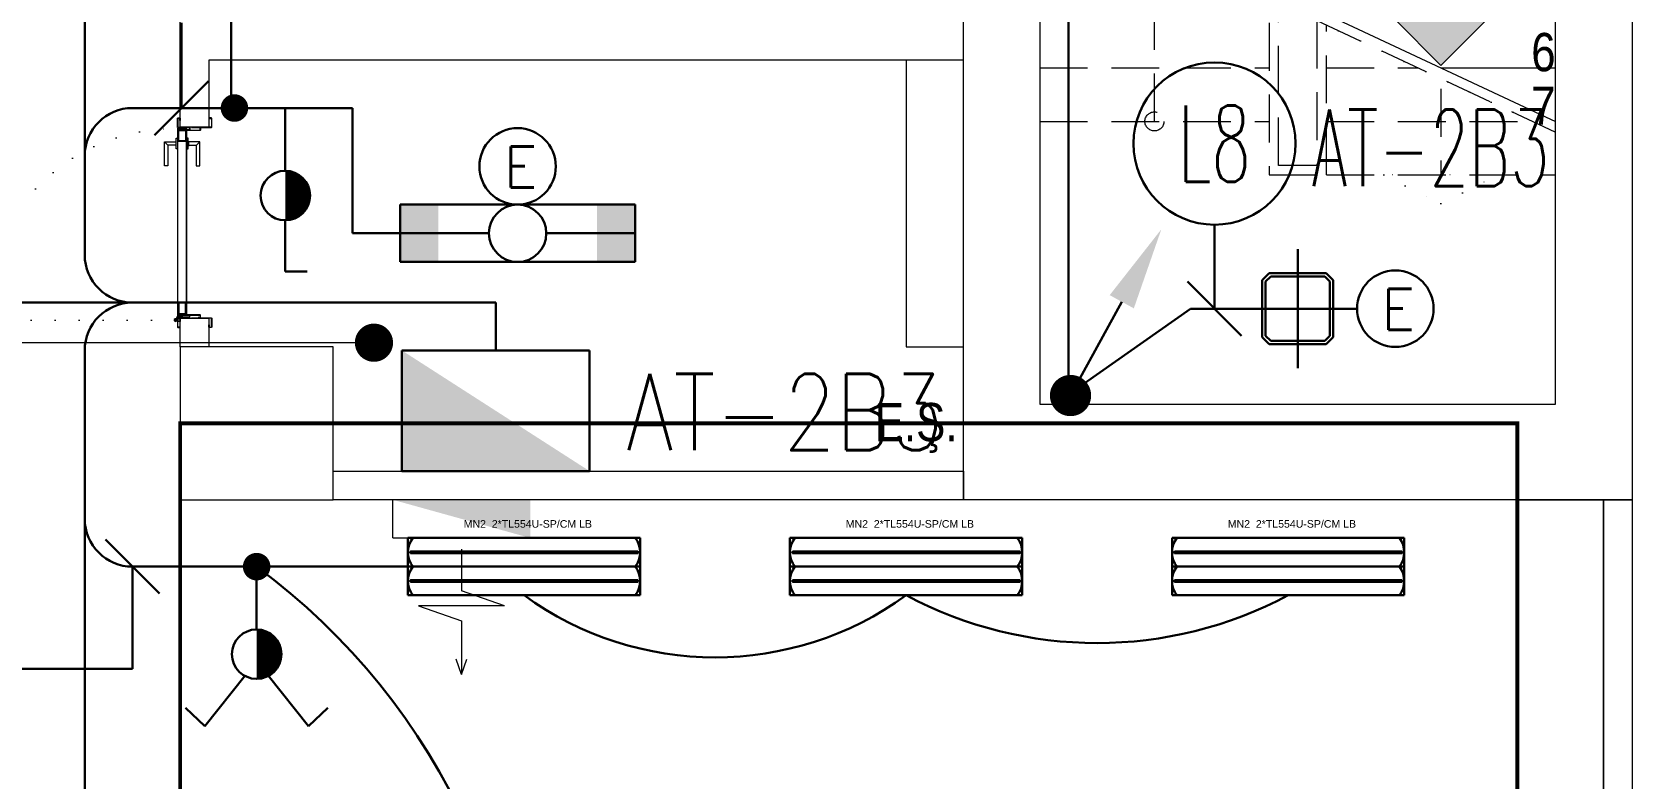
# Model space of a CAD drawing. Header units: metres. Extents: x -13316 to 152404, y -3899 to 30226.
# Drawn here: x 6302 to 7140, y 2574 to 2965 of the extents above; entities that cross this region are included whole.
import ezdxf
from ezdxf.enums import TextEntityAlignment as Align

# ---------------------------------------------------------------- set-up
doc = ezdxf.new("R2010")
doc.units = ezdxf.units.M
doc.header["$LTSCALE"] = 100
doc.header["$MEASUREMENT"] = 0
doc.linetypes.add('DOT2', pattern=[0.125, 0, -0.125])
doc.linetypes.add('HIDDEN', pattern=[0.375, 0.25, -0.125])
doc.layers.get('0').update_dxf_attribs({"color": 9, "lineweight": 9})
for name, color, linetype, lineweight in [('00', 9, 'Continuous', 9), ('01', 9, 'Continuous', 9), ('05', 9, 'Continuous', 9), ('06B', 9, 'Continuous', 9), ('06D', 9, 'Continuous', 9), ('10', 9, 'Continuous', 9), ('19', 9, 'Continuous', 9), ('19D', 9, 'DOT2', 9), ('20', 9, 'DOT2', 9), ('21', 9, 'Continuous', 9), ('21_mahal200', 9, 'Continuous', 9), ('32-ekipman', 9, 'Continuous', 9), ('E-2x18(W) PL DOWNLIGHT ARMATÜR (SIVAÜSTÜ)', 7, 'Continuous', 30), ('E-2x36 W SIVAÜSTÜ FLUORESAN ARMATÜR (ETANŞ)', 7, 'Continuous', 30), ('E-2x54 W SIVAÜSTÜ FLUORESAN YÜKSEK TAVAN ARMATÜRÜ', 7, 'Continuous', 30), ('E-ACİL AYDINLATMA KİTİ', 7, 'Continuous', 30), ('E-ANAHTAR (ETANŞ)', 7, 'Continuous', 30), ('E-AYDINLATMA VE PRİZ PANOSU', 7, 'Continuous', 30), ('E-KABLO', 7, 'Continuous', 30), ('E-KOMÜTATÖR ANAHTAR (ETANŞ)', 7, 'Continuous', 30), ('E-LINYE', 7, 'Continuous', 30), ('E-YUKARI ÇIKAN HAT', 7, 'Continuous', 30)]:
    doc.layers.add(name, color=color, linetype=linetype, lineweight=lineweight)
doc.styles.add('Arial', font='arial.ttf', dxfattribs={"height": 2.5})
doc.styles.add('E-YAZI', font='txttw.shx')
doc.styles.add('MuuM_TEXT-STANDART', font='ARIALN.TTF')
doc.dimstyles.new('MuuM_DIM200', dxfattribs={"dimscale": 20, "dimtxt": 2, "dimasz": 1, "dimexe": 1, "dimexo": 1, "dimgap": 1, "dimtad": 1, "dimdec": 1, "dimrnd": 0.5, "dimdsep": 46, "dimtxsty": 'MuuM_TEXT-STANDART', "dimblk": 'ARCHTICK', "dimcen": 0, "dimdle": 0.15, "dimclrd": 256, "dimclre": 256, "dimclrt": 256, "dimadec": 0, "dimazin": 0, "dimtfac": 5, "dimtdec": 1, "dimtix": 1, "dimtmove": 2, "dimatfit": 3, "dimldrblk": 'DOT', "dimfxl": 3, "dimfxlon": 1, "dimtolj": 1, "dimlwd": -1, "dimlwe": -1, "dimarcsym": 0})

# ---------------------------------------------------------------- blocks, each defined once
blk = doc.blocks.new('2x54 W SIVAÜSTÜ FLUORESAN YÜKSEK TAVAN ARMATÜRÜ')
at = {"layer": 'E-2x54 W SIVAÜSTÜ FLUORESAN YÜKSEK TAVAN ARMATÜRÜ', "color": 4}
for p, q in [((-60.8, 15), (-60.8, -15)), ((-60.8, 15), (60.8, 15)), ((60.8, 15), (60.8, 0)), ((-60, 0), (-15, 0)), ((15, 0), (60, 0)), ((60.8, 0), (60.8, -15)), ((-60.8, -15), (60.8, -15))]:
    blk.add_line(p, q, dxfattribs=at)
at = {"layer": 'E-2x54 W SIVAÜSTÜ FLUORESAN YÜKSEK TAVAN ARMATÜRÜ', "color": 7}
for p, q in [((-60.8, 0), (60.8, 0)), ((-59.27, 8.01), (59.32, 8.01)), ((-59.16, 7.01), (59.44, 7)), ((-59.27, -6.99), (59.32, -6.99)), ((-59.16, -7.99), (59.44, -8))]:
    blk.add_line(p, q, dxfattribs=at)
for centre in [(-59.23, 7.63), (-59.23, 7.33), (59.36, 7.63), (59.36, 7.33), (-59.23, -7.37), (-59.23, -7.67), (59.36, -7.37), (59.36, -7.67)]:
    blk.add_circle(centre, 0.11, dxfattribs=at)
for centre, radius, start, end in [((-48.66, 7.5), 12.14, 141.85995, 218.14005), ((48.66, 7.5), 12.14, 321.85995, 38.14005), ((-59.12, 7.51), 0.515, 106.86737, 266.76121), ((-59.32, 7.49), 0.519, 289.2244, 84.40418), ((59.47, 7.51), 0.515, 106.86737, 266.76121), ((59.27, 7.49), 0.519, 289.2244, 84.40418), ((-48.66, -7.5), 12.14, 141.85995, 218.14005), ((-59.12, -7.49), 0.515, 106.86737, 266.76121), ((-59.32, -7.51), 0.519, 289.2244, 84.40418), ((48.66, -7.5), 12.14, 321.85995, 38.14005), ((59.47, -7.49), 0.515, 106.86737, 266.76121), ((59.27, -7.51), 0.519, 289.2244, 84.40418)]:
    blk.add_arc(centre, radius, start, end, dxfattribs=at)
at = {"layer": 'E-2x54 W SIVAÜSTÜ FLUORESAN YÜKSEK TAVAN ARMATÜRÜ', "color": 7, "style": 'Arial'}
blk.add_text('MN2  2*TL554U-SP/CM LB', height=3.9508, dxfattribs=at).set_placement((-31.61, 20.4))
blk = doc.blocks.new('100_2x36 W SIVAÜSTÜ FLUORESAN ARMATÜR (ETANŞ)')
at = {"layer": 'E-2x36 W SIVAÜSTÜ FLUORESAN ARMATÜR (ETANŞ)', "color": 4}
for p, q in [((-6.15, 1.5), (6.15, 1.5)), ((-6.15, 1.5), (-6.15, -1.5)), ((6.15, 1.5), (6.15, -1.5)), ((-1.5, 0), (-6.15, 0)), ((1.5, 0), (6.15, 0)), ((-6.15, -1.5), (6.15, -1.5))]:
    blk.add_line(p, q, dxfattribs=at)
blk.add_circle((0, 0), 1.5, dxfattribs=at)
for points in [[(-4.15, 1.5), (-4.15, -1.5), (-6.15, 1.5), (-6.15, -1.5)], [(4.15, 1.5), (4.15, -1.5), (6.15, 1.5), (6.15, -1.5)]]:
    blk.add_solid(points, dxfattribs=at)
blk = doc.blocks.new('100_KOMÜTATÖR ANAHTAR (ETANŞ)')
at = {"layer": 'E-KOMÜTATÖR ANAHTAR (ETANŞ)', "color": 4}
for p, q in [((-1.695, 5.222), (-2.326, 4.622)), ((-0.372, 3.563), (-1.695, 5.222)), ((0.372, 3.563), (1.695, 5.222)), ((1.695, 5.222), (2.326, 4.622)), ((0, 2.053), (0, 0))]:
    blk.add_line(p, q, dxfattribs=at)
at = {"layer": 'E-KOMÜTATÖR ANAHTAR (ETANŞ)', "color": 4, "const_width": 0.81}
blk.add_lwpolyline([(0, 3.268, 0.414214), (-0.405, 2.863, 0.414214), (0, 2.458, 0.414214)], format="xyb", dxfattribs=at)
at = {"layer": 'E-KOMÜTATÖR ANAHTAR (ETANŞ)', "color": 4}
blk.add_circle((0, 2.863), 0.81, dxfattribs=at)
blk = doc.blocks.new('100_AYDINLATMA VE PRİZ PANOSU')
at = {"layer": 'E-AYDINLATMA VE PRİZ PANOSU', "color": 4}
for p, q in [((-3.072, 3.948), (3.072, 3.948)), ((-3.072, 0), (-3.072, 3.948)), ((3.072, 3.948), (3.072, 0)), ((3.072, 0), (-3.072, 0))]:
    blk.add_line(p, q, dxfattribs=at)
blk.add_solid([(3.072, 0), (-3.072, 0), (-3.072, 3.948)], dxfattribs=at)
blk = doc.blocks.new('100_ANAHTAR (ETANŞ)')
at = {"layer": 'E-ANAHTAR (ETANŞ)', "color": 4}
for p, q in [((0, 5.345), (-0.714, 5.345)), ((0, 3.673), (0, 5.345)), ((0, 2.053), (0, 0))]:
    blk.add_line(p, q, dxfattribs=at)
at = {"layer": 'E-ANAHTAR (ETANŞ)', "color": 4, "const_width": 0.81}
blk.add_lwpolyline([(0, 3.268, 0.414214), (-0.405, 2.863, 0.414214), (0, 2.458, 0.414214)], format="xyb", dxfattribs=at)
at = {"layer": 'E-ANAHTAR (ETANŞ)', "color": 4}
blk.add_circle((0, 2.863), 0.81, dxfattribs=at)
blk = doc.blocks.new('100_YUKARI ÇIKAN HAT')
at = {"layer": 'E-YUKARI ÇIKAN HAT', "color": 3, "linetype": 'Continuous'}
blk.add_line((2.472, 2.471), (0, 0), dxfattribs=at)
at = {"layer": 'E-YUKARI ÇIKAN HAT', "color": 4, "linetype": 'Continuous', "const_width": 0.675}
blk.add_lwpolyline([(-0.338, 0, 1), (0.337, 0, 1)], format="xyb", close=True, dxfattribs=at)
at = {"layer": 'E-YUKARI ÇIKAN HAT', "color": 3, "linetype": 'Continuous'}
blk.add_solid([(2.154, 2.789), (2.79, 2.152), (4.382, 4.379)], dxfattribs=at)
blk = doc.blocks.new('100_ACİL AYDINLATMA KİTİ')
at = {"layer": 'E-ACİL AYDINLATMA KİTİ', "color": 3}
blk.add_circle((0, 0), 1.251, dxfattribs=at)
at = {"layer": 'E-ACİL AYDINLATMA KİTİ', "color": 3, "style": 'E-YAZI'}
blk.add_text('E', height=1.34, dxfattribs=at).set_placement((-0.448, -0.694))
blk = doc.blocks.new('100_2x18(W) PL DOWNLIGHT ARMATÜR (SIVAÜSTÜ)')
at = {"layer": 'E-2x18(W) PL DOWNLIGHT ARMATÜR (SIVAÜSTÜ)', "color": 4, "ltscale": 0.4}
for q in [(0, 25), (0, 25), (-25, 0), (-25, 0), (0, -25), (25, 0), (0, -25), (25, 0)]:
    blk.add_line((0, 0), q, dxfattribs=at)
at = {"layer": 'E-2x18(W) PL DOWNLIGHT ARMATÜR (SIVAÜSTÜ)', "color": 4}
for p, q in [((-12, 15), (-15, 12)), ((-11.38, 13.5), (-13.5, 11.38)), ((12, 15), (-12, 15)), ((11.38, 13.5), (-11.38, 13.5)), ((13.5, 11.38), (11.38, 13.5)), ((15, 12), (12, 15)), ((-15, 12), (-15, -12)), ((-13.5, 11.38), (-13.5, -11.38)), ((13.5, -11.38), (13.5, 11.38)), ((15, -12), (15, 12)), ((-15, -12), (-12, -15)), ((-13.5, -11.38), (-11.38, -13.5)), ((11.38, -13.5), (13.5, -11.38)), ((12, -15), (15, -12)), ((-12, -15), (12, -15)), ((-11.38, -13.5), (11.38, -13.5))]:
    blk.add_line(p, q, dxfattribs=at)
blk = doc.blocks.new('p-kolon_80x80')
blk.add_lwpolyline([(-40, -40), (40, -40), (40, 40), (-40, 40)], close=True)
blk = doc.blocks.new('2.bod.sitatik')
at = {"layer": '01'}
blk.add_lwpolyline([(6510, -5630), (6510, -5630), (6510, -5630), (6510, -6180), (6780, -6180), (6780, -5765), (6780, -5765), (6780, -5630), (6820, -5630), (6820, -6230), (6470, -6230), (6470, -5630), (6510, -5630)], dxfattribs=at)
blk.add_blockref('p-kolon_80x80', (6100, -6190), dxfattribs=at)
blk = doc.blocks.new('p-işyeri')
at = {"color": 0, "const_width": 2}
blk.add_lwpolyline([(200, 0), (200, 700), (-200, 700), (-200, 0)], close=True, dxfattribs=at)
blk = doc.blocks.new('p-birim')
blk.add_lwpolyline([(0, 0), (1, 0), (1, 1), (0, 1)], close=True)
blk = doc.blocks.new('0_arrowstairs')
blk.add_lwpolyline([(0, 0), (0, -30), (15, 0), (0, 30)], close=True)
blk = doc.blocks.new('p-M01-M02_M03')
at = {"layer": '19'}
h = blk.add_hatch(color=256, dxfattribs=at)
h.dxf.hatch_style = 1
h.paths.add_polyline_path([(186, -201.29), (234, -201.29), (210, -177.25)])
h = blk.add_hatch(color=256, dxfattribs=at)
h.dxf.hatch_style = 1
edge = h.paths.add_edge_path()
edge.add_arc((210, -344), 10, 0, 360)
for points in [[(145, -206.33), (270, -148)], [(145, -206.33), (270, -148)], [(150, -204), (150, -360), (150, -360), (145, -360), (145, -360), (145, -206.33)], [(210, -344), (210, -201.29), (210, -201.29)]]:
    blk.add_lwpolyline(points, dxfattribs=at)
blk.add_lwpolyline([(186, -201.29), (234, -201.29), (210, -177.25)], close=True, dxfattribs=at)
at = {"layer": '19', "linetype": 'Continuous'}
for points in [[(210, -176), (270, -176)], [(150, -204), (270, -204)], [(150, -232), (270, -232)], [(150, -260), (270, -260)], [(150, -288), (270, -288)], [(150, -316), (270, -316)], [(150, -344), (270, -344)]]:
    blk.add_lwpolyline(points, dxfattribs=at)
at = {"layer": '19'}
blk.add_circle((210, -344), 10, dxfattribs=at)
at = {"layer": '19D', "linetype": 'HIDDEN'}
for points in [[(145, -200.74), (145, -125), (125, -125), (125, -125), (125, -387), (120, -387), (120, -120), (120, -120), (150, -120), (150, -198.41)], [(150, -120), (270, -120)], [(210, -165), (210, -120)], [(0, -148), (120, -148)], [(145, -200.74), (270, -142.41)], [(150, -148), (258.02, -148)], [(0, -176), (120, -176)], [(150, -176), (198.02, -176)], [(0, -204), (120, -204)], [(0, -232), (120, -232)], [(0, -260), (120, -260)], [(0, -288), (120, -288)], [(0, -316), (120, -316)], [(0, -344), (120, -344)], [(0, -372), (120, -372)]]:
    blk.add_lwpolyline(points, dxfattribs=at)
at = {"layer": '19D', "linetype": 'HIDDEN', "extrusion": (0, 0, -1)}
blk.add_lwpolyline([(-60, -148), (-60, -372)], dxfattribs=at)
at = {"layer": '19D'}
blk.add_lwpolyline([(145, -200.74), (270, -142.41)], dxfattribs=at)
at = {"layer": '19D', "linetype": 'HIDDEN', "extrusion": (0, 0, -1)}
blk.add_circle((-60, -148), 5, dxfattribs=at)
at = {"layer": '19D', "linetype": 'HIDDEN', "extrusion": (0, 0, -1), "zscale": -1, "rotation": 90}
blk.add_blockref('0_arrowstairs', (-210, -120), dxfattribs=at)
at = {"layer": '19D', "linetype": 'HIDDEN', "extrusion": (0, 0, -1), "rotation": 270}
blk.add_blockref('0_arrowstairs', (-60, -372), dxfattribs=at)
blk = doc.blocks.new('YD-72-20')
at = {"linetype": 'Continuous'}
for p, q in [((0, 0.7139), (-0.0282, 0.6343)), ((0, 0.7139), (0.0282, 0.6343)), ((0, 0.4335), (0, 0.7139)), ((0.225, 0.3547), (0, 0.4335)), ((-0.225, 0.3547), (0.225, 0.3547)), ((-0.225, 0.3547), (0, 0.276)), ((0, 0.058), (0, 0.276)), ((0.36, 0), (-0.36, 0)), ((0.36, 0), (0.36, -0.2))]:
    blk.add_line(p, q, dxfattribs=at)
blk.add_solid([(0.36, -0.2), (-0.36, 0), (-0.36, -0.2)])
blk = doc.blocks.new('A$C29B32992')
at = {"xscale": 100, "yscale": 100, "zscale": 100, "rotation": 180}
blk.add_blockref('YD-72-20', (6207.23, -8510.12), dxfattribs=at)
blk = doc.blocks.new('gr-p-barel kilitli kapı kolu')
at = {"flags": 128}
for points in [[(-0.9, 0.8), (-0.9, 4.9), (-11.7, 4.9), (-11.7, 6.7), (0.9, 6.7), (0.9, 0.8)], [(-0.8, 5), (0.8, 6.6)]]:
    blk.add_lwpolyline(points, dxfattribs=at)
blk.add_lwpolyline([(-2.75, 0), (-2.75, 0.7), (2.75, 0.7), (2.75, 0)])
blk.add_lwpolyline([(-1.3, 0.7), (1.3, 0.7), (1.3, 0.8), (-1.3, 0.8)], close=True)
blk = doc.blocks.new('prf-scr2')
at = {"linetype": 'DOT2', "ltscale": 10}
blk.add_line((0, 0.19), (0, -1.06), dxfattribs=at)
for p, q in [((0.09, -0.24), (-0.09, -0.2)), ((-0.09, -0.24), (0.09, -0.28)), ((0.09, -0.32), (-0.09, -0.28)), ((-0.09, -0.32), (0.09, -0.36)), ((0.09, -0.4), (-0.09, -0.36)), ((-0.09, -0.4), (0.09, -0.44)), ((0.09, -0.48), (-0.09, -0.44)), ((-0.09, -0.48), (0.09, -0.52)), ((0.09, -0.56), (-0.09, -0.52)), ((-0.09, -0.56), (0.09, -0.6)), ((0.09, -0.64), (-0.09, -0.6)), ((-0.09, -0.64), (0.09, -0.68)), ((0.09, -0.72), (-0.09, -0.68)), ((-0.09, -0.72), (0.09, -0.76)), ((0.06, -0.84), (-0.08, -0.76)), ((-0.07, -0.8), (0.06, -0.84)), ((0.09, -0.17), (0, -0.15)), ((0, -0.18), (0.09, -0.2))]:
    blk.add_line(p, q)
blk.add_lwpolyline([(0.23, 0), (-0.23, 0), (-0.23, -0.01), (-0.12, -0.14), (0.12, -0.14), (0.23, -0.01), (0.23, 0)], close=True)
for points in [[(0.23, -0.01), (-0.23, -0.01)], [(-0.09, -0.14), (-0.09, -0.2), (-0.12, -0.22), (-0.12, -0.23), (-0.09, -0.24), (-0.09, -0.28), (-0.12, -0.3), (-0.12, -0.31), (-0.09, -0.32), (-0.09, -0.36), (-0.12, -0.38), (-0.12, -0.39), (-0.09, -0.4), (-0.09, -0.44), (-0.12, -0.46), (-0.12, -0.46), (-0.09, -0.48), (-0.09, -0.52), (-0.12, -0.54), (-0.12, -0.54), (-0.09, -0.56), (-0.09, -0.6), (-0.12, -0.62), (-0.12, -0.62), (-0.09, -0.64), (-0.09, -0.68), (-0.12, -0.69), (-0.12, -0.7), (-0.09, -0.72), (-0.09, -0.73), (-0.08, -0.76), (-0.1, -0.77), (-0.1, -0.78), (-0.07, -0.8), (-0.01, -0.94), (0, -0.95), (0.01, -0.94), (0.08, -0.76), (0.09, -0.76), (0.12, -0.74), (0.12, -0.73), (0.09, -0.72), (0.09, -0.68), (0.12, -0.66), (0.12, -0.66), (0.09, -0.64), (0.09, -0.6), (0.12, -0.58), (0.12, -0.58), (0.09, -0.56), (0.09, -0.52), (0.12, -0.5), (0.12, -0.5), (0.09, -0.48), (0.09, -0.44), (0.12, -0.43), (0.12, -0.42), (0.09, -0.4), (0.09, -0.36), (0.12, -0.35), (0.12, -0.34), (0.09, -0.32), (0.09, -0.28), (0.12, -0.27), (0.12, -0.26), (0.09, -0.24), (0.09, -0.2), (0.12, -0.19), (0.12, -0.18), (0.09, -0.17), (0.09, -0.14)]]:
    blk.add_lwpolyline(points)
blk = doc.blocks.new('K-SAC-01')
at = {"layer": '10'}
for points in [[(-4.6, 16.2, -0.414214), (-4.5, 16.3), (-0.1, 16.3, -0.414214), (0, 16.2), (0, 5.9), (0.2, 5.9), (0.2, 16.2, 0.414214), (-0.1, 16.5), (-4.5, 16.5, 0.414214), (-4.8, 16.2), (-4.8, 15.3, 0.414214), (-4.5, 15), (-3.4, 15), (-3.4, 15.2), (-4.5, 15.2, -0.414214), (-4.6, 15.3)], [(0.2, 10.3, -0.414214), (0.5, 10.6), (1.5, 10.6, -0.414214), (1.8, 10.3), (1.8, 3.9, -0.414214), (1.5, 3.6, -0.414214), (1.2, 3.9), (1.2, 4.8), (0.2, 4.8), (0.2, -1.2, -0.414214), (-0.1, -1.5), (-4.5, -1.5, -0.414214), (-4.8, -1.2), (-4.8, -0.3, -0.414214), (-4.5, 0), (-3.4, 0), (-3.4, -0.2), (-4.5, -0.2, 0.414214), (-4.6, -0.3), (-4.6, -1.2, 0.414214), (-4.5, -1.3), (-0.1, -1.3, 0.414214), (0, -1.2), (0, 5), (1.4, 5), (1.4, 3.9, 0.414214), (1.5, 3.8, 0.414214), (1.6, 3.9), (1.6, 10.3, 0.414214), (1.5, 10.4), (0.5, 10.4, 0.414214), (0.4, 10.3), (0.4, 9.4), (0.2, 9.4)], [(99.8, 10.3, 0.414214), (99.5, 10.6), (98.5, 10.6, 0.414214), (98.2, 10.3), (98.2, 3.9, 0.414214), (98.5, 3.6, 0.414214), (98.8, 3.9), (98.8, 4.8), (99.8, 4.8), (99.8, -1.2, 0.414214), (100.1, -1.5), (104.5, -1.5, 0.414214), (104.8, -1.2), (104.8, -0.3, 0.414214), (104.5, 0), (103.4, 0), (103.4, -0.2), (104.5, -0.2, -0.414214), (104.6, -0.3), (104.6, -1.2, -0.414214), (104.5, -1.3), (100.1, -1.3, -0.414214), (100, -1.2), (100, 5), (98.6, 5), (98.6, 3.9, -0.414214), (98.5, 3.8, -0.414214), (98.4, 3.9), (98.4, 10.3, -0.414214), (98.5, 10.4), (99.5, 10.4, -0.414214), (99.6, 10.3), (99.6, 9.4), (99.8, 9.4)], [(104.6, 16.2, 0.414214), (104.5, 16.3), (100.1, 16.3, 0.414214), (100, 16.2), (100, 5.9), (99.8, 5.9), (99.8, 16.2, -0.414214), (100.1, 16.5), (104.5, 16.5, -0.414214), (104.8, 16.2), (104.8, 15.3, -0.414214), (104.5, 15), (103.4, 15), (103.4, 15.2), (104.5, 15.2, 0.414214), (104.6, 15.3)], [(-0.38, -2.01), (1, -1.37), (1, 1.5), (1.2, 1.5), (1.2, -1.5), (-0.27, -2.18, -14.796002)]]:
    blk.add_lwpolyline(points, format="xyb", close=True, dxfattribs=at)
for points in [[(98.8, 0.15), (98.8, 2.15), (99.1, 2.15), (99.1, 3.19), (1.5, 3.19), (1.5, 2.15), (1.8, 2.15), (1.8, 0.15), (1.5, 0.15), (1.5, 1.85), (1.2, 1.85), (1.2, 3.49), (99.4, 3.49), (99.4, 1.85), (99.1, 1.85), (99.1, 0.15)], [(98.8, 2.15), (98.8, 0.15), (99.4, 0.15), (99.4, -1.5), (1.2, -1.5), (1.2, 0.15), (1.8, 0.15), (1.8, 2.15), (2.1, 2.15), (2.1, -0.15), (1.5, -0.15), (1.5, -1.2), (99.1, -1.2), (99.1, -0.15), (98.5, -0.15), (98.5, 2.15), (98.8, 2.15)]]:
    blk.add_lwpolyline(points, dxfattribs=at)
for points in [[(2.1, 3), (8.1, 3), (8.1, -1), (2.1, -1)], [(2.4, 2.7), (7.8, 2.7), (7.8, -0.7), (2.4, -0.7)], [(98.5, 3), (92.5, 3), (92.5, -1), (98.5, -1)], [(98.2, 2.7), (92.8, 2.7), (92.8, -0.7), (98.2, -0.7)]]:
    blk.add_lwpolyline(points, close=True, dxfattribs=at)
blk.add_circle((-0.95, -2.5), 0.55, dxfattribs=at)
at = {"layer": '20', "linetype": 'HIDDEN'}
for points in [[(-0.2, -1.3), (-0.2, 0), (-1.7, 0), (-1.7, -1.3)], [(-0.4, -1.99), (-0.4, -0.2), (-1.5, -0.2), (-1.5, -1.99)]]:
    blk.add_lwpolyline(points, dxfattribs=at)
at = {"layer": '20'}
blk.add_lwpolyline([(-0.95, -2.5), (-0.95, -102.85)], dxfattribs=at)
blk.add_arc((-0.95, -2.5), 100.35, 270, 1.51314, dxfattribs=at)
at = {"layer": '06B'}
blk.add_blockref('gr-p-barel kilitli kapı kolu', (91.4, 3.51), dxfattribs=at)
at = {"layer": '06B', "xscale": -1, "rotation": 180}
blk.add_blockref('gr-p-barel kilitli kapı kolu', (91.4, -1.51), dxfattribs=at)
at = {"layer": '10', "xscale": -1, "rotation": 90}
blk.add_blockref('prf-scr2', (1.5, 1), dxfattribs=at)
at = {"layer": '10', "rotation": 270}
blk.add_blockref('prf-scr2', (99.1, 1.22), dxfattribs=at)
blk = doc.blocks.new('_ArchTick')
at = {"color": 0, "linetype": 'ByBlock', "const_width": 0.15}
blk.add_lwpolyline([(-0.5, -0.5), (0.5, 0.5)], dxfattribs=at)
blk = doc.blocks.new('_Dot')
at = {"color": 0, "linetype": 'ByBlock', "lineweight": -2}
blk.add_line((-0.5, 0), (-1, 0), dxfattribs=at)
at = {"color": 0, "linetype": 'ByBlock', "const_width": 0.5}
blk.add_lwpolyline([(-0.25, 0, 1), (0.25, 0, 1)], format="xyb", close=True, dxfattribs=at)
blk = doc.blocks.new('2.bod.Mimari')
at = {"layer": '00'}
for points in [[(6400, -6000), (6075, -6000), (6075, -6035), (6060, -6035), (6060, -5705)], [(6470, -6000), (6400, -6000)], [(6060, -6135), (6075, -6135), (6075, -6150)], [(6075, -6150), (6060, -6150), (6060, -6135)], [(6400, -6215), (6470, -6215), (6470, -6230), (6140, -6230), (6140, -6215), (6400, -6215)]]:
    blk.add_lwpolyline(points, dxfattribs=at)
blk.add_lwpolyline([(6820, -6230), (6820, -6950), (6805, -6950), (6805, -6230)], close=True, dxfattribs=at)
at = {"layer": '06D'}
blk.add_lwpolyline([(6470, -6150), (6470, -6000), (6440, -6000), (6440, -6150), (6470, -6150)], dxfattribs=at)
at = {"xscale": -1}
for name, p, rotation in [('p-M01-M02_M03', (6510, -6180), 180), ('K-SAC-01', (6060, -6135), 270)]:
    blk.add_blockref(name, p, dxfattribs=dict(at, rotation=rotation))
at = {"layer": '05', "xscale": -45, "yscale": 720}
blk.add_blockref('p-birim', (6805, -6950), dxfattribs=at)
at = {"layer": '06D', "color": 89, "linetype": 'HIDDEN', "true_color": 0x2e4d23, "rotation": 90}
blk.add_blockref('p-işyeri', (6760, -6390), dxfattribs=at)
at = {"layer": '32-ekipman'}
blk.add_blockref('A$C29B32992', (0, 2260.12), dxfattribs=at)
at = {"layer": '21', "style": 'MuuM_TEXT-STANDART'}
for s, p in [('6', (6780, -6005.74)), ('7', (6780, -6033.74))]:
    blk.add_text(s, height=20, dxfattribs=at).set_placement(p, align=Align.RIGHT)
blk.add_text('E.Ş.', height=20, dxfattribs=at).set_placement((6423.6, -6199.36))
at = {"layer": '21_mahal200'}
blk.add_leader([(6161.42, -6147.81), (5920.83, -6147.81)], dimstyle='MuuM_DIM200', override={"dimasz": 1, "dimfxl": 10}, dxfattribs=at)

msp = doc.modelspace()

# ---------------------------------------------------------------- linework, layer by layer
at = {"layer": 'E-KABLO', "color": 5}
for p, q in [((6845, 2775), (6845, 3280)), ((6330, 3243.15), (6330, 2900)), ((6330, 2900), (6330, 2848.17)), ((6355, 2823.17), (5835, 2823.17)), ((6545.14, 2823.17), (6355, 2823.17)), ((6545.14, 2798.17), (6545.14, 2823.17)), ((6330, 2798.17), (6330, 2710)), ((6330, 2710), (6330, 1920))]:
    msp.add_line(p, q, dxfattribs=at)
at = {"layer": 'E-KABLO', "color": 6}
for p, q in [((6406.7, 3260), (6406.7, 2925)), ((6435, 2925), (6355, 2925)), ((6435, 2925), (6470.12, 2925)), ((6470.12, 2859.45), (6470.12, 2925)), ((6495.12, 2859.45), (6470.12, 2859.45)), ((6845, 2775), (6908.92, 2820)), ((6908.92, 2820), (6933.92, 2820)), ((6420, 2685), (6355, 2685)), ((6420, 2685), (6499.2, 2685))]:
    msp.add_line(p, q, dxfattribs=at)
at = {"layer": 'E-KABLO', "color": 4, "linetype": 'Continuous', "const_width": 7.2}
for points in [[(6411.98, 2925, 1), (6404.78, 2925, 1)], [(6416.4, 2685, 1), (6423.6, 2685, 1)]]:
    msp.add_lwpolyline(points, format="xyb", close=True, dxfattribs=at)
at = {"layer": 'E-KABLO', "color": 6}
for centre, radius, start, end in [((6355, 2900), 25, 90, 180), ((6355, 2710), 25, 180, 270), ((6214.38, 2405.53), 346.97, 354.95256, 53.65654), ((6660, 2807.77), 170.24, 234.02582, 305.97418), ((6860, 2857.71), 212.69, 241.95453, 298.04547)]:
    msp.add_arc(centre, radius, start, end, dxfattribs=at)
at = {"layer": 'E-KABLO', "color": 5}
for centre, start, end in [((6355, 2848.17), 180, 270), ((6355, 2798.17), 90, 180)]:
    msp.add_arc(centre, 25, start, end, dxfattribs=at)
at = {"layer": 'E-LINYE', "color": 7, "linetype": 'Continuous'}
for p, q in [((6380.68, 2969.66), (6380.68, 2925)), ((6366.54, 2910.86), (6394.83, 2939.14)), ((6921.42, 2863.96), (6921.42, 2820)), ((6907.28, 2834.14), (6935.56, 2805.86)), ((6340.86, 2699.14), (6369.14, 2670.86)), ((6355, 2685), (6355, 2631.59)), ((6355, 2631.59), (6283.31, 2631.59))]:
    msp.add_line(p, q, dxfattribs=at)
msp.add_circle((6921.42, 2906.4), 42.44, dxfattribs=at)

# ---------------------------------------------------------------- block references
for name in ['2.bod.sitatik', '2.bod.Mimari']:
    msp.add_blockref(name, (320, 8950))
at = {"layer": 'E-2x18(W) PL DOWNLIGHT ARMATÜR (SIVAÜSTÜ)', "color": 6, "xscale": 1.243104, "yscale": 1.243104, "zscale": 1.243104}
msp.add_blockref('100_2x18(W) PL DOWNLIGHT ARMATÜR (SIVAÜSTÜ)', (6965, 2820), dxfattribs=at)
at = {"layer": 'E-2x36 W SIVAÜSTÜ FLUORESAN ARMATÜR (ETANŞ)', "xscale": 10, "yscale": 10, "zscale": 10}
msp.add_blockref('100_2x36 W SIVAÜSTÜ FLUORESAN ARMATÜR (ETANŞ)', (6556.62, 2859.45), dxfattribs=at)
at = {"layer": 'E-2x54 W SIVAÜSTÜ FLUORESAN YÜKSEK TAVAN ARMATÜRÜ', "color": 6}
for p in [(6560, 2685), (6760, 2685), (6960, 2685)]:
    msp.add_blockref('2x54 W SIVAÜSTÜ FLUORESAN YÜKSEK TAVAN ARMATÜRÜ', p, dxfattribs=at)
at = {"layer": 'E-ACİL AYDINLATMA KİTİ', "xscale": 16, "yscale": 16, "zscale": 16}
for p in [(6556.62, 2894.46), (7016.09, 2820)]:
    msp.add_blockref('100_ACİL AYDINLATMA KİTİ', p, dxfattribs=at)
at = {"layer": 'E-ANAHTAR (ETANŞ)', "xscale": 16, "yscale": 16, "zscale": 16, "rotation": 180}
msp.add_blockref('100_ANAHTAR (ETANŞ)', (6435, 2925), dxfattribs=at)
at = {"layer": 'E-AYDINLATMA VE PRİZ PANOSU', "xscale": 16, "yscale": 16, "zscale": 16}
msp.add_blockref('100_AYDINLATMA VE PRİZ PANOSU', (6545.14, 2735), dxfattribs=at)
at = {"layer": 'E-KOMÜTATÖR ANAHTAR (ETANŞ)', "xscale": 16, "yscale": 16, "zscale": 16, "rotation": 180}
msp.add_blockref('100_KOMÜTATÖR ANAHTAR (ETANŞ)', (6420, 2685), dxfattribs=at)
at = {"layer": 'E-YUKARI ÇIKAN HAT', "xscale": 16, "yscale": 16, "zscale": 16, "rotation": 16.36872725471641}
msp.add_blockref('100_YUKARI ÇIKAN HAT', (6846.08, 2774.55), dxfattribs=at)

# ---------------------------------------------------------------- texts
at = {"layer": 'E-AYDINLATMA VE PRİZ PANOSU', "color": 4, "style": 'E-YAZI', "width": 0.8}
msp.add_text('AT-2B3', height=40, dxfattribs=at).set_placement((6613.49, 2745.87))
at = {"layer": 'E-LINYE', "color": 3, "linetype": 'Continuous', "style": 'E-YAZI', "width": 0.6}
for s, p in [('L8', (6921.42, 2906.4)), ('AT-2B3', (7034.59, 2904.18))]:
    msp.add_text(s, height=40, dxfattribs=at).set_placement(p, align=Align.MIDDLE_CENTER)

doc.saveas('drawing.dxf')
